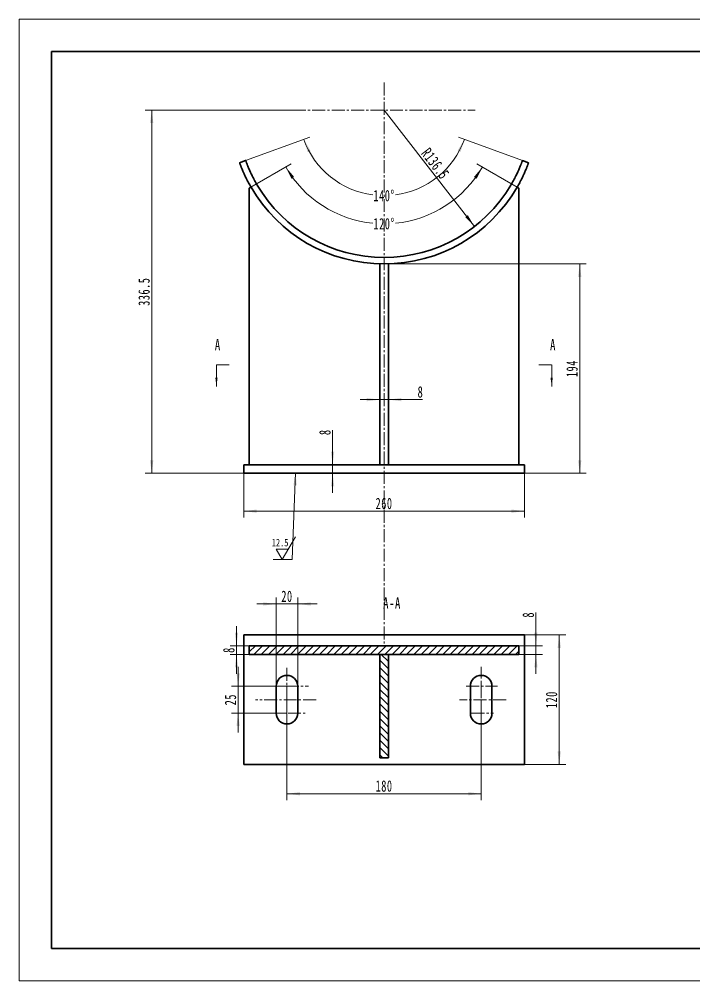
# Model space of a CAD drawing. Header units: millimetres. Extents: x -630 to 1065, y -446 to 446.
# Drawn here: x -630 to -5, y -446 to 446 of the extents above; entities that cross this region are included whole.
import ezdxf

# ---------------------------------------------------------------- set-up
doc = ezdxf.new("R2010")
doc.units = ezdxf.units.MM
doc.linetypes.add('点画线', pattern=[18, 12, -2, 2, -2])
doc.layers.get('0').update_dxf_attribs({"lineweight": 35})
for name, color, linetype, lineweight in [('10', 7, 'Continuous', 18), ('中心线层', 1, '点画线', 18), ('修改图层', 1, 'Continuous', 80), ('剖面线层', 4, 'Continuous', 18), ('尺寸线层', 3, 'Continuous', 18), ('文字图层', 3, 'Continuous', 18), ('粗实线层', 7, 'Continuous', 35), ('细实线层', 7, 'Continuous', 18)]:
    doc.layers.add(name, color=color, linetype=linetype, lineweight=lineweight)
doc.styles.add('宋体', font='')
doc.styles.add('标准', font='', dxfattribs={"width": 0.667})
doc.styles.get('宋体').set_extended_font_data('宋体')
doc.styles.get('标准').set_extended_font_data('宋体')
doc.dimstyles.new('GB_尺寸', dxfattribs={"dimscale": 3, "dimtxt": 3.5, "dimasz": 4, "dimexe": 2, "dimexo": 0, "dimtad": 1, "dimdsep": 46, "dimtxsty": '标准', "dimblk": '_CAXARROW', "dimcen": 0, "dimdle": 6, "dimazin": 2, "dimtfac": 0.707107, "dimtdec": 3, "dimtmove": 2, "dimatfit": 3, "dimfxl": 1, "dimfrac": 2, "dimtolj": 1, "dimtzin": 0, "dimarcsym": 1})
doc.dimstyles.new('标准', dxfattribs={"dimscale": 3, "dimtxt": 3.5, "dimasz": 4, "dimexe": 2, "dimexo": 0, "dimtad": 1, "dimdsep": 46, "dimtxsty": '标准', "dimblk": '_CAXARROW', "dimcen": 0, "dimdle": 6, "dimazin": 2, "dimtfac": 0.707107, "dimtdec": 3, "dimtmove": 2, "dimatfit": 3, "dimfxl": 1, "dimfrac": 2, "dimtolj": 1, "dimtzin": 0, "dimarcsym": 1})

# ---------------------------------------------------------------- blocks, each defined once
blk = doc.blocks.new('$CAXA_FRAME_13B17AC1$')
at = {"layer": '粗实线层'}
for p, q in [((-200, 138.5), (-200, -138.5)), ((200, 138.5), (-200, 138.5)), ((200, -138.5), (200, 138.5)), ((-200, -138.5), (200, -138.5))]:
    blk.add_line(p, q, dxfattribs=at)
at = {"layer": '细实线层'}
for p, q in [((210, 148.5), (-210, 148.5)), ((-210, 148.5), (-210, -148.5)), ((210, -148.5), (210, 148.5)), ((-210, -148.5), (210, -148.5))]:
    blk.add_line(p, q, dxfattribs=at)
blk = doc.blocks.new('ASSORTED_DRAFT1')
at = {"layer": '修改图层'}
blk.add_hatch(color=256, dxfattribs=at).paths.add_polyline_path([(252.47192, 273.527319), (251.94531, 277.527317), (252.99853, 277.527321)], flags=0)
blk = doc.blocks.new('ASSORTED_DRAFT2')
at = {"layer": '修改图层'}
blk.add_hatch(color=256, dxfattribs=at).paths.add_polyline_path([(97.146049, 273.527319), (96.619439, 277.527317), (97.672659, 277.527321)], flags=0)
blk = doc.blocks.new('*X10')
at = {"layer": '尺寸线层', "linetype": 'Continuous'}
for points in [[(-366.38, 334.13), (-360.07, 323.82), (-362.75, 322.48)], [(-217.43, 334.13), (-223.74, 323.82), (-221.05, 322.48)]]:
    blk.add_hatch(color=0, dxfattribs=at).paths.add_polyline_path(points, flags=0)
at = {"layer": '尺寸线层', "color": 0, "linetype": 'Continuous'}
for p, q in [((-420.17, 314.55), (-360.74, 336.18)), ((-163.63, 314.55), (-223.07, 336.18))]:
    blk.add_line(p, q, dxfattribs=at)
for start, end in [(200, 262.421), (277.579, 340)]:
    blk.add_arc((-291.9, 361.23), 79.25, start, end, dxfattribs=at)
at = {"layer": '尺寸线层', "color": 0, "insert": (-291.9, 281.98), "char_height": 10.5, "width": 38.0615, "attachment_point": 5, "line_spacing_factor": 1.15057, "style": '标准'}
blk.add_mtext('\\T1.1;140%%D', dxfattribs=at)
blk = doc.blocks.new('_CAXARROW')
blk.add_hatch(color=0).paths.add_polyline_path([(0, 0), (-1, 0.125), (-1, -0.125)], flags=0)
blk = doc.blocks.new('*X11')
at = {"layer": '尺寸线层', "linetype": 'Continuous'}
for points in [[(-383.08, 308.59), (-375.25, 299.38), (-377.71, 297.67)], [(-200.72, 308.59), (-208.55, 299.38), (-206.09, 297.67)]]:
    blk.add_hatch(color=0, dxfattribs=at).paths.add_polyline_path(points, flags=0)
at = {"layer": '尺寸线层', "color": 0, "linetype": 'Continuous'}
for p, q in [((-415.31, 289.98), (-377.89, 311.59)), ((-168.49, 289.98), (-205.92, 311.59))]:
    blk.add_line(p, q, dxfattribs=at)
for start, end in [(210.00001, 264.30239), (275.69761, 329.99999)]:
    blk.add_arc((-291.9, 361.23), 105.29, start, end, dxfattribs=at)
at = {"layer": '尺寸线层', "color": 0, "insert": (-291.9, 255.95), "char_height": 10.5, "width": 38.0615, "attachment_point": 5, "line_spacing_factor": 1.15057, "style": '标准'}
blk.add_mtext('\\T1.1;120%%D', dxfattribs=at)
blk = doc.blocks.new('*X12')
at = {"layer": '尺寸线层', "linetype": 'Continuous'}
for points in [[(-507.23, 361.23), (-505.73, 349.23), (-508.73, 349.23)], [(-507.23, 24.73), (-505.73, 36.73), (-508.73, 36.73)]]:
    blk.add_hatch(color=0, dxfattribs=at).paths.add_polyline_path(points, flags=0)
at = {"layer": '尺寸线层', "color": 0, "linetype": 'Continuous'}
for p, q in [((-364.31, 361.23), (-513.23, 361.23)), ((-507.23, 361.23), (-507.23, 24.73)), ((-421.9, 24.73), (-513.23, 24.73))]:
    blk.add_line(p, q, dxfattribs=at)
at = {"layer": '尺寸线层', "color": 0, "insert": (-514.29, 192.98), "char_height": 10.5, "width": 51.6616, "attachment_point": 5, "rotation": 90, "line_spacing_factor": 1.15057, "style": '标准'}
blk.add_mtext('\\T1.1;336.5', dxfattribs=at)
blk = doc.blocks.new('*X13')
at = {"layer": '尺寸线层', "linetype": 'Continuous'}
for points in [[(-295.9, 93), (-307.9, 94.5), (-307.9, 91.5)], [(-287.9, 93), (-275.9, 94.5), (-275.9, 91.5)]]:
    blk.add_hatch(color=0, dxfattribs=at).paths.add_polyline_path(points, flags=0)
at = {"layer": '尺寸线层', "color": 0, "linetype": 'Continuous'}
for p, q in [((-287.9, 125.76), (-287.9, 87)), ((-295.9, 99.64), (-295.9, 87)), ((-313.9, 93), (-256.2, 93))]:
    blk.add_line(p, q, dxfattribs=at)
at = {"layer": '尺寸线层', "color": 0, "insert": (-258.2, 100.06), "char_height": 10.5, "width": 21, "attachment_point": 5, "line_spacing_factor": 1.15057, "style": '标准'}
blk.add_mtext('\\T1.1;8', dxfattribs=at)
blk = doc.blocks.new('*X14')
at = {"layer": '尺寸线层', "linetype": 'Continuous'}
for points in [[(-339.58, 32.73), (-338.08, 44.73), (-341.08, 44.73)], [(-339.58, 24.73), (-338.08, 12.73), (-341.08, 12.73)]]:
    blk.add_hatch(color=0, dxfattribs=at).paths.add_polyline_path(points, flags=0)
at = {"layer": '尺寸线层', "color": 0, "linetype": 'Continuous'}
for p, q in [((-339.58, 64.79), (-339.58, 6.73)), ((-348.27, 32.73), (-333.58, 32.73)), ((-291.9, 24.73), (-345.58, 24.73))]:
    blk.add_line(p, q, dxfattribs=at)
at = {"layer": '尺寸线层', "color": 0, "insert": (-346.65, 62.79), "char_height": 10.5, "width": 21, "attachment_point": 5, "rotation": 90, "line_spacing_factor": 1.15057, "style": '标准'}
blk.add_mtext('\\T1.1;8', dxfattribs=at)
blk = doc.blocks.new('*X15')
at = {"layer": '尺寸线层', "linetype": 'Continuous'}
for points in [[(-110.57, 218.73), (-112.07, 206.73), (-109.07, 206.73)], [(-110.57, 24.73), (-112.07, 36.73), (-109.07, 36.73)]]:
    blk.add_hatch(color=0, dxfattribs=at).paths.add_polyline_path(points, flags=0)
at = {"layer": '尺寸线层', "color": 0, "linetype": 'Continuous'}
for p, q in [((-291.9, 218.73), (-104.57, 218.73)), ((-110.57, 24.73), (-110.57, 218.73)), ((-176.99, 24.73), (-104.57, 24.73))]:
    blk.add_line(p, q, dxfattribs=at)
at = {"layer": '尺寸线层', "color": 0, "insert": (-117.66, 121.73), "char_height": 10.5, "width": 29.0782, "attachment_point": 5, "rotation": 90, "line_spacing_factor": 1.15057, "style": '标准'}
blk.add_mtext('\\T1.1;194', dxfattribs=at)
blk = doc.blocks.new('*X20')
at = {"layer": '尺寸线层', "linetype": 'Continuous'}
for points in [[(-391.9, -96.36), (-403.9, -97.86), (-403.9, -94.86)], [(-371.9, -96.36), (-359.9, -97.86), (-359.9, -94.86)]]:
    blk.add_hatch(color=0, dxfattribs=at).paths.add_polyline_path(points, flags=0)
at = {"layer": '尺寸线层', "color": 0, "linetype": 'Continuous'}
for p, q in [((-353.9, -96.36), (-409.9, -96.36)), ((-391.9, -185.03), (-391.9, -90.36)), ((-371.9, -177.53), (-371.9, -90.36))]:
    blk.add_line(p, q, dxfattribs=at)
at = {"layer": '尺寸线层', "color": 0, "insert": (-381.9, -89.29), "char_height": 10.5, "width": 21, "attachment_point": 5, "line_spacing_factor": 1.15057, "style": '标准'}
blk.add_mtext('\\T1.1;20', dxfattribs=at)
blk = doc.blocks.new('*X21')
at = {"layer": '尺寸线层', "linetype": 'Continuous'}
for points in [[(-427.15, -172.53), (-425.65, -160.53), (-428.65, -160.53)], [(-427.15, -197.53), (-425.65, -209.53), (-428.65, -209.53)]]:
    blk.add_hatch(color=0, dxfattribs=at).paths.add_polyline_path(points, flags=0)
at = {"layer": '尺寸线层', "color": 0, "linetype": 'Continuous'}
for p, q in [((-427.15, -154.53), (-427.15, -215.53)), ((-381.9, -172.53), (-433.15, -172.53)), ((-381.9, -197.53), (-433.15, -197.53))]:
    blk.add_line(p, q, dxfattribs=at)
at = {"layer": '尺寸线层', "color": 0, "insert": (-434.21, -185.03), "char_height": 10.5, "width": 21, "attachment_point": 5, "rotation": 90, "line_spacing_factor": 1.15057, "style": '标准'}
blk.add_mtext('\\T1.1;25', dxfattribs=at)
blk = doc.blocks.new('*X22')
at = {"layer": '尺寸线层', "linetype": 'Continuous'}
for points in [[(-428.66, -135.03), (-427.16, -123.03), (-430.16, -123.03)], [(-428.66, -143.03), (-427.16, -155.03), (-430.16, -155.03)]]:
    blk.add_hatch(color=0, dxfattribs=at).paths.add_polyline_path(points, flags=0)
at = {"layer": '尺寸线层', "color": 0, "linetype": 'Continuous'}
for p, q in [((-428.66, -117.03), (-428.66, -161.03)), ((-412.04, -135.03), (-434.66, -135.03)), ((-416.9, -143.03), (-434.66, -143.03))]:
    blk.add_line(p, q, dxfattribs=at)
at = {"layer": '尺寸线层', "color": 0, "insert": (-435.72, -139.03), "char_height": 10.5, "width": 21, "attachment_point": 5, "rotation": 90, "line_spacing_factor": 1.15057, "style": '标准'}
blk.add_mtext('\\T1.1;8', dxfattribs=at)
blk = doc.blocks.new('*X23')
at = {"layer": '尺寸线层', "linetype": 'Continuous'}
for points in [[(-151.19, -135.03), (-149.69, -123.03), (-152.69, -123.03)], [(-151.19, -143.03), (-149.69, -155.03), (-152.69, -155.03)]]:
    blk.add_hatch(color=0, dxfattribs=at).paths.add_polyline_path(points, flags=0)
at = {"layer": '尺寸线层', "color": 0, "linetype": 'Continuous'}
for p, q in [((-151.19, -104.38), (-151.19, -161.03)), ((-182.38, -135.03), (-145.19, -135.03)), ((-166.9, -143.03), (-145.19, -143.03))]:
    blk.add_line(p, q, dxfattribs=at)
at = {"layer": '尺寸线层', "color": 0, "insert": (-158.26, -106.38), "char_height": 10.5, "width": 21, "attachment_point": 5, "rotation": 90, "line_spacing_factor": 1.15057, "style": '标准'}
blk.add_mtext('\\T1.1;8', dxfattribs=at)
blk = doc.blocks.new('*X24')
at = {"layer": '尺寸线层', "linetype": 'Continuous'}
for points in [[(-129.57, -125.03), (-128.07, -137.03), (-131.07, -137.03)], [(-129.57, -245.03), (-128.07, -233.03), (-131.07, -233.03)]]:
    blk.add_hatch(color=0, dxfattribs=at).paths.add_polyline_path(points, flags=0)
at = {"layer": '尺寸线层', "color": 0, "linetype": 'Continuous'}
for p, q in [((-191.21, -125.03), (-123.57, -125.03)), ((-129.57, -125.03), (-129.57, -245.03)), ((-161.9, -245.03), (-123.57, -245.03))]:
    blk.add_line(p, q, dxfattribs=at)
at = {"layer": '尺寸线层', "color": 0, "insert": (-136.67, -185.03), "char_height": 10.5, "width": 28.7652, "attachment_point": 5, "rotation": 90, "line_spacing_factor": 1.15057, "style": '标准'}
blk.add_mtext('\\T1.1;120', dxfattribs=at)
blk = doc.blocks.new('*X25')
at = {"layer": '尺寸线层', "linetype": 'Continuous'}
for points in [[(-381.9, -272.19), (-369.9, -270.69), (-369.9, -273.69)], [(-201.9, -272.19), (-213.9, -270.69), (-213.9, -273.69)]]:
    blk.add_hatch(color=0, dxfattribs=at).paths.add_polyline_path(points, flags=0)
at = {"layer": '尺寸线层', "color": 0, "linetype": 'Continuous'}
for p, q in [((-381.9, -172.53), (-381.9, -278.19)), ((-201.9, -197.53), (-201.9, -278.19)), ((-381.9, -272.19), (-201.9, -272.19))]:
    blk.add_line(p, q, dxfattribs=at)
at = {"layer": '尺寸线层', "color": 0, "insert": (-291.9, -265.1), "char_height": 10.5, "width": 28.7652, "attachment_point": 5, "line_spacing_factor": 1.15057, "style": '标准'}
blk.add_mtext('\\T1.1;180', dxfattribs=at)
blk = doc.blocks.new('*X26')
at = {"layer": '尺寸线层', "linetype": 'Continuous'}
for points in [[(-421.9, -10.33), (-409.9, -8.83), (-409.9, -11.83)], [(-161.9, -10.33), (-173.9, -8.83), (-173.9, -11.83)]]:
    blk.add_hatch(color=0, dxfattribs=at).paths.add_polyline_path(points, flags=0)
at = {"layer": '尺寸线层', "color": 0, "linetype": 'Continuous'}
for p, q in [((-421.9, 28.73), (-421.9, -16.33)), ((-161.9, 28.73), (-161.9, -16.33)), ((-421.9, -10.33), (-161.9, -10.33))]:
    blk.add_line(p, q, dxfattribs=at)
at = {"layer": '尺寸线层', "color": 0, "insert": (-291.9, -3.26), "char_height": 10.5, "width": 30.0172, "attachment_point": 5, "line_spacing_factor": 1.15057, "style": '标准'}
blk.add_mtext('\\T1.1;260', dxfattribs=at)
blk = doc.blocks.new('*X29')
at = {"layer": '10', "linetype": 'Continuous', "lineweight": 18}
blk.add_hatch(color=0, dxfattribs=at).paths.add_polyline_path([(3.92, 80.83), (4.92, 68.78), (1.93, 68.9)], flags=0)
at = {"layer": '10', "color": 0, "linetype": 'Continuous', "lineweight": 18}
for p, q in [((3.92, 80.83), (0.6, 0)), ((0.6, 0), (0, 0)), ((0, 0), (0, 0))]:
    blk.add_line(p, q, dxfattribs=at)
blk = doc.blocks.new('GROUPED_GEOM1')
at = {"layer": '10', "color": 3, "lineweight": 18}
for p, q in [((127.65524, 193.254836), (133.714235, 203.749324)), ((124.823041, 198.160348), (130.487438, 198.160348)), ((127.65524, 193.254836), (124.823041, 198.160348)), ((123.45524, 193.254836), (131.85524, 193.254836)), ((131.85524, 193.254836), (131.85524, 193.254836))]:
    blk.add_line(p, q, dxfattribs=at)
at = {"layer": '10', "color": 4, "linetype": 'Continuous', "lineweight": 13, "insert": (122.81551, 199.351312), "char_height": 3.5, "width": 12.78379888, "attachment_point": 7, "line_spacing_factor": 1.12395, "style": '宋体'}
blk.add_mtext('{\\W0.7;12.5}', dxfattribs=at)
blk = doc.blocks.new('*X34')
at = {"layer": '尺寸线层', "linetype": 'Continuous'}
blk.add_hatch(color=0, dxfattribs=at).paths.add_polyline_path([(-208.11, 253.48), (-216.66, 262.03), (-214.29, 263.87)], flags=0)
at = {"layer": '尺寸线层', "color": 0, "linetype": 'Continuous'}
blk.add_line((-208.11, 253.48), (-291.9, 361.23), dxfattribs=at)
at = {"layer": '尺寸线层', "color": 0, "linetype": 'Continuous', "insert": (-244.4, 311.71), "char_height": 10.5, "width": 63.2271, "attachment_point": 5, "rotation": 307.86991, "line_spacing_factor": 1.15057, "style": '标准'}
blk.add_mtext('\\T1.1;R136.5', dxfattribs=at)

msp = doc.modelspace()

# ---------------------------------------------------------------- hatches: boundary and pattern name
at = {"layer": '剖面线层'}
h = msp.add_hatch(dxfattribs=at)
h.set_pattern_fill('ANSI31', color=256, style=0, pattern_type=0)
h.set_pattern_definition([(45, (0, 0), (-3.367596, 3.367596), [])])
h.paths.add_polyline_path([(-416.902, -135.033), (-166.902, -135.033), (-166.902, -143.033), (-416.902, -143.033)], flags=0)
h = msp.add_hatch(dxfattribs=at)
h.set_pattern_fill('ANSI31', color=256, style=0, pattern_type=0)
h.set_pattern_definition([(134.9544, (0, 0), (-3.370277, -3.364913), [])])
h.paths.add_polyline_path([(-287.902, -143.033), (-287.902, -239.033), (-295.902, -239.033), (-295.902, -143.033)], flags=0)

# ---------------------------------------------------------------- linework, layer by layer
at = {"layer": '10', "color": 3, "linetype": 'Continuous', "lineweight": 18}
for p, q in [((-447.228, 105.279), (-447.228, 125.279)), ((-136.576, 105.279), (-136.576, 125.279))]:
    msp.add_line(p, q, dxfattribs=at)
at = {"layer": '10', "color": 3, "linetype": 'Continuous', "lineweight": 35}
for points in [[(-447.228, 125.279, 0.72, 0.72, 0), (-435.228, 125.279, 0.72, 0.72, 0)], [(-136.576, 125.279, 0.72, 0.72, 0), (-148.576, 125.279, 0.72, 0.72, 0)]]:
    msp.add_lwpolyline(points, format="xyseb", dxfattribs=at)
at = {"layer": '中心线层'}
for p, q in [((-291.902, 386.877), (-291.902, -135.353)), ((-376.402, 361.234), (-207.402, 361.234)), ((-381.902, -221.533), (-381.902, -154.533)), ((-201.902, -183.533), (-201.902, -154.533)), ((-201.902, -215.533), (-201.902, -161.533)), ((-400.902, -172.533), (-361.902, -172.533)), ((-215.902, -172.533), (-186.902, -172.533)), ((-354.902, -185.033), (-410.902, -185.033)), ((-381.902, -215.533), (-381.902, -186.533)), ((-178.902, -185.033), (-221.902, -185.033)), ((-398.902, -197.533), (-363.902, -197.533)), ((-210.902, -197.533), (-190.402, -197.533))]:
    msp.add_line(p, q, dxfattribs=at)
at = {"layer": '粗实线层'}
for p, q in [((-425.808, 312.496), (-420.17, 314.548)), ((-163.634, 314.548), (-157.996, 312.496)), ((-415.311, 289.984), (-416.902, 289.065)), ((-416.902, 289.065), (-416.902, 32.734)), ((-166.902, 289.065), (-168.493, 289.984)), ((-166.902, 32.734), (-166.902, 289.065)), ((-295.902, 218.79), (-295.902, 32.734)), ((-287.902, 218.79), (-287.902, 32.734)), ((-421.902, 32.734), (-421.902, 24.734)), ((-421.902, 32.734), (-161.902, 32.734)), ((-161.902, 32.734), (-161.902, 24.734)), ((-421.902, 24.734), (-161.902, 24.734)), ((-421.902, -125.033), (-421.902, -245.033)), ((-161.902, -125.033), (-421.902, -125.033)), ((-161.902, -245.033), (-161.902, -125.033)), ((-416.902, -143.033), (-416.902, -135.033)), ((-416.902, -135.033), (-166.902, -135.033)), ((-166.902, -135.033), (-166.902, -143.033)), ((-166.902, -143.033), (-416.902, -143.033)), ((-295.902, -239.033), (-295.902, -143.033)), ((-295.902, -143.033), (-287.902, -143.033)), ((-287.902, -143.033), (-287.902, -239.033)), ((-391.902, -172.533), (-391.902, -197.533)), ((-371.902, -197.533), (-371.902, -172.533)), ((-211.902, -172.533), (-211.902, -197.533)), ((-191.902, -197.533), (-191.902, -172.533)), ((-287.902, -239.033), (-295.902, -239.033)), ((-421.902, -245.033), (-161.902, -245.033))]:
    msp.add_line(p, q, dxfattribs=at)
for centre, radius, start, end in [((-291.902, 361.234), 142.5, 210.104183, 329.895817), ((-291.902, 361.234), 136.5, 210.553303, 329.446697), ((-381.902, -172.533), 10, 0, 180), ((-201.902, -172.533), 10, 0, 180), ((-381.902, -197.533), 10, 180, 0), ((-201.902, -197.533), 10, 180, 0)]:
    msp.add_arc(centre, radius, start, end, dxfattribs=at)
for points, knots in [([(-415.181, 289.76), (-415.596, 290.476), (-416.002, 291.19), (-416.794, 292.613), (-417.181, 293.322), (-417.937, 294.735), (-418.306, 295.44), (-418.756, 296.316), (-418.891, 296.579), (-419.024, 296.842), (-419.112, 297.016), (-419.156, 297.104), (-419.375, 297.539), (-419.547, 297.884), (-420.051, 298.907), (-420.373, 299.574), (-420.991, 300.878), (-421.287, 301.515), (-421.712, 302.448), (-421.85, 302.755), (-422.054, 303.209), (-422.12, 303.36), (-422.22, 303.584), (-422.253, 303.658), (-422.318, 303.807), (-422.351, 303.88), (-422.64, 304.54), (-422.881, 305.1), (-423.334, 306.169), (-423.546, 306.677), (-423.941, 307.64), (-424.124, 308.095), (-424.337, 308.629), (-424.379, 308.734), (-424.46, 308.941), (-424.5, 309.043), (-424.617, 309.34), (-424.691, 309.529), (-424.901, 310.072), (-425.027, 310.399), (-425.25, 310.987), (-425.347, 311.246), (-425.473, 311.583), (-425.511, 311.687), (-425.555, 311.806), (-425.563, 311.829), (-425.58, 311.874), (-425.588, 311.896), (-425.612, 311.96), (-425.627, 312.001), (-425.697, 312.191), (-425.738, 312.305), (-425.794, 312.457), (-425.808, 312.496), (-425.808, 312.496)], [0, 0, 0, 0, 1.5706627, 1.5706627, 3.1413255, 3.1413255, 4.7119882, 4.7119882, 5.1046539, 5.3009867, 5.3009867, 5.4973196, 5.4973196, 6.282651, 6.282651, 7.8533137, 7.8533137, 9.4239764, 9.4239764, 10.2093078, 10.2093078, 10.6019735, 10.6019735, 10.7983063, 10.7983063, 10.9946392, 10.9946392, 12.5653019, 12.5653019, 14.1359647, 14.1359647, 15.7066274, 15.7066274, 16.0992931, 16.0992931, 16.4919588, 16.4919588, 17.2772901, 17.2772901, 18.8479529, 18.8479529, 20.4186156, 20.4186156, 21.203947, 21.203947, 21.4002798, 21.4002798, 21.5966127, 21.5966127, 21.9892784, 21.9892784, 23.5599411, 23.5599411, 25.1300016, 25.1300016, 25.1300016, 25.1300016]), ([(-420.17, 314.548), (-420.17, 314.548), (-420.156, 314.51), (-420.101, 314.358), (-420.059, 314.245), (-419.949, 313.945), (-419.88, 313.759), (-419.776, 313.478), (-419.743, 313.391), (-419.708, 313.298), (-419.684, 313.235), (-419.672, 313.202), (-419.611, 313.039), (-419.558, 312.9), (-419.39, 312.457), (-419.264, 312.13), (-418.985, 311.41), (-418.831, 311.019), (-418.577, 310.383), (-418.488, 310.163), (-418.35, 309.821), (-418.303, 309.706), (-418.23, 309.528), (-418.206, 309.469), (-418.157, 309.349), (-418.132, 309.289), (-417.906, 308.742), (-417.693, 308.232), (-417.238, 307.165), (-416.997, 306.608), (-416.485, 305.45), (-416.214, 304.848), (-415.855, 304.068), (-415.782, 303.91), (-415.671, 303.672), (-415.634, 303.592), (-415.56, 303.432), (-415.372, 303.031), (-415.18, 302.626), (-414.711, 301.645), (-414.386, 300.98), (-413.711, 299.627), (-413.361, 298.94), (-412.817, 297.894), (-412.632, 297.543), (-412.397, 297.1), (-412.35, 297.011), (-412.255, 296.834), (-412.208, 296.745), (-412.064, 296.478), (-411.968, 296.3), (-411.485, 295.41), (-410.695, 293.985), (-409.871, 292.559), (-409.45, 291.845)], [0, 0, 0, 0, 1.5713678, 1.5713678, 3.1427357, 3.1427357, 4.7141035, 4.7141035, 5.1069455, 5.3033665, 5.3033665, 5.4997875, 5.4997875, 6.2854714, 6.2854714, 7.8568392, 7.8568392, 9.4282071, 9.4282071, 10.213891, 10.213891, 10.6067329, 10.6067329, 10.8031539, 10.8031539, 10.9995749, 10.9995749, 12.5709428, 12.5709428, 14.1423106, 14.1423106, 15.7136784, 15.7136784, 16.1065204, 16.1065204, 16.3029414, 16.3029414, 16.4993624, 17.2850463, 17.2850463, 18.8564141, 18.8564141, 20.427782, 20.427782, 21.2134659, 21.2134659, 21.4098869, 21.4098869, 21.6063079, 21.6063079, 21.9991498, 21.9991498, 23.5705177, 25.1418855, 25.1418855, 25.1418855, 25.1418855]), ([(-174.354, 291.845), (-173.933, 292.559), (-173.522, 293.27), (-172.719, 294.687), (-172.328, 295.394), (-171.562, 296.803), (-171.189, 297.506), (-170.734, 298.381), (-170.598, 298.643), (-170.463, 298.904), (-170.374, 299.079), (-170.33, 299.166), (-170.108, 299.601), (-169.935, 299.944), (-169.425, 300.965), (-169.1, 301.631), (-168.477, 302.933), (-168.178, 303.57), (-167.75, 304.501), (-167.61, 304.808), (-167.405, 305.262), (-167.338, 305.413), (-167.238, 305.637), (-167.204, 305.711), (-167.139, 305.859), (-167.106, 305.933), (-166.814, 306.592), (-166.571, 307.152), (-166.116, 308.22), (-165.904, 308.728), (-165.507, 309.691), (-165.322, 310.146), (-165.108, 310.68), (-165.067, 310.785), (-164.984, 310.992), (-164.944, 311.094), (-164.827, 311.391), (-164.753, 311.58), (-164.542, 312.123), (-164.417, 312.451), (-164.193, 313.038), (-164.096, 313.298), (-163.97, 313.635), (-163.931, 313.739), (-163.887, 313.857), (-163.879, 313.881), (-163.862, 313.926), (-163.854, 313.948), (-163.83, 314.012), (-163.815, 314.052), (-163.745, 314.243), (-163.704, 314.357), (-163.648, 314.509), (-163.634, 314.548), (-163.634, 314.548)], [0, 0, 0, 0, 1.5714041, 1.5714041, 3.1428082, 3.1428082, 4.7142123, 4.7142123, 5.1070633, 5.3034888, 5.3034888, 5.4999143, 5.4999143, 6.2856163, 6.2856163, 7.8570204, 7.8570204, 9.4284245, 9.4284245, 10.2141266, 10.2141266, 10.6069776, 10.6069776, 10.8034031, 10.8034031, 10.9998286, 10.9998286, 12.5712327, 12.5712327, 14.1426368, 14.1426368, 15.7140409, 15.7140409, 16.1068919, 16.1068919, 16.4997429, 16.4997429, 17.2854449, 17.2854449, 18.856849, 18.856849, 20.4282531, 20.4282531, 21.2139552, 21.2139552, 21.4103807, 21.4103807, 21.6068062, 21.6068062, 21.9996572, 21.9996572, 23.5710613, 23.5710613, 25.1418631, 25.1418631, 25.1418631, 25.1418631]), ([(-157.996, 312.496), (-157.996, 312.496), (-158.01, 312.457), (-158.065, 312.306), (-158.106, 312.193), (-158.216, 311.894), (-158.285, 311.707), (-158.39, 311.427), (-158.422, 311.339), (-158.457, 311.246), (-158.481, 311.183), (-158.493, 311.151), (-158.554, 310.988), (-158.607, 310.848), (-158.775, 310.406), (-158.9, 310.079), (-159.179, 309.359), (-159.332, 308.968), (-159.585, 308.332), (-159.673, 308.112), (-159.811, 307.771), (-159.858, 307.655), (-159.93, 307.478), (-159.955, 307.418), (-160.004, 307.298), (-160.028, 307.238), (-160.253, 306.691), (-160.465, 306.18), (-160.917, 305.113), (-161.157, 304.556), (-161.665, 303.397), (-161.934, 302.795), (-162.29, 302.014), (-162.362, 301.856), (-162.472, 301.617), (-162.509, 301.537), (-162.583, 301.377), (-162.769, 300.976), (-162.959, 300.57), (-163.424, 299.588), (-163.746, 298.921), (-164.414, 297.566), (-164.76, 296.878), (-165.298, 295.829), (-165.48, 295.477), (-165.713, 295.033), (-165.76, 294.944), (-165.853, 294.766), (-165.9, 294.677), (-166.042, 294.409), (-166.137, 294.23), (-166.614, 293.337), (-167.394, 291.907), (-168.208, 290.476), (-168.623, 289.76)], [0, 0, 0, 0, 1.5706265, 1.5706265, 3.141253, 3.141253, 4.7118795, 4.7118795, 5.1045361, 5.3008644, 5.3008644, 5.4971927, 5.4971927, 6.2825059, 6.2825059, 7.8531324, 7.8531324, 9.4237589, 9.4237589, 10.2090722, 10.2090722, 10.6017288, 10.6017288, 10.7980571, 10.7980571, 10.9943854, 10.9943854, 12.5650119, 12.5650119, 14.1356384, 14.1356384, 15.7062649, 15.7062649, 16.0989215, 16.0989215, 16.2952498, 16.2952498, 16.4915781, 17.2768913, 17.2768913, 18.8475178, 18.8475178, 20.4181443, 20.4181443, 21.2034576, 21.2034576, 21.3997859, 21.3997859, 21.5961142, 21.5961142, 21.9887708, 21.9887708, 23.5593973, 25.1300238, 25.1300238, 25.1300238, 25.1300238])]:
    msp.add_open_spline(points, degree=3, knots=knots, dxfattribs=at)

# ---------------------------------------------------------------- block references
at = {"layer": '10', "color": 3, "linetype": 'Continuous', "lineweight": 18}
msp.add_blockref('*X29', (-377.809, -55.266), dxfattribs=at)
at = {"layer": '修改图层', "xscale": 2, "yscale": 2, "zscale": 2}
for name in ['ASSORTED_DRAFT2', 'ASSORTED_DRAFT1']:
    msp.add_blockref(name, (-641.52, -441.776), dxfattribs=at)
at = {"layer": '剖面线层', "xscale": 2, "yscale": 2, "zscale": 2}
msp.add_blockref('GROUPED_GEOM1', (-641.52, -441.776), dxfattribs=at)
at = {"layer": '粗实线层', "xscale": 3, "yscale": 3, "zscale": 3}
msp.add_blockref('$CAXA_FRAME_13B17AC1$', (0, 0), dxfattribs=at)

# ---------------------------------------------------------------- texts
at = {"layer": '文字图层', "char_height": 10.5, "attachment_point": 7, "line_spacing_factor": 1.12395, "style": '标准'}
for s, insert, width in [('\\T1.1;{\\W0.7;A}', (-448.746, 138.591), 9.93687), ('\\T1.1;{\\W0.7;A}', (-138.094, 138.591), 9.93687), ('\\T1.1;{\\W0.7; A-A}', (-298.316, -100.751), 44.78983)]:
    msp.add_mtext(s, dxfattribs=dict(at, insert=insert, width=width))

# ---------------------------------------------------------------- dimensions: what is measured, and where the dimension line sits
at = {"layer": '尺寸线层'}
for base, p1, p2, angle, picture, middle in [((-507.228, 24.734), (-364.309, 361.234), (-421.902, 24.734), 270, '*X12', (-514.294, 192.984)), ((-110.567, 218.734), (-176.988, 24.734), (-291.902, 218.734), 90, '*X15', (-117.663, 121.734)), ((-339.579, 24.734), (-348.274, 32.734), (-291.902, 24.734), 270, '*X14', (-346.646, 62.793)), ((-151.189, -143.033), (-182.379, -135.033), (-166.902, -143.033), 270, '*X23', (-158.256, -106.38)), ((-428.657, -143.033), (-412.043, -135.033), (-416.902, -143.033), 270, '*X22', (-435.723, -139.033)), ((-129.571, -245.033), (-191.207, -125.033), (-161.902, -245.033), 270, '*X24', (-136.667, -185.033)), ((-427.147, -197.533), (-381.902, -172.533), (-381.902, -197.533), 270, '*X21', (-434.213, -185.033))]:
    dim = msp.add_linear_dim(base=base, p1=p1, p2=p2, angle=angle, dimstyle='标准', override={"dimsah": 1, "dimtzin": 0}, dxfattribs=at)
    dim.commit()
    dim.dimension.update_dxf_attribs({"geometry": picture, "text_midpoint": middle, "dimtype": 160})
dim = msp.add_radius_dim(center=(-291.902, 361.234), mpoint=(-208.109, 253.48), dimstyle='GB_尺寸', override={"dimpost": 'R<>', "dimsah": 1, "dimtfill": 1, "dimtzin": 0}, dxfattribs=at)
dim.commit()
dim.dimension.update_dxf_attribs({"geometry": '*X34', "text_midpoint": (-250.005, 307.357)})
for base, line1, line2, picture, middle in [((-291.902, 281.981), ((-425.808, 312.496), (-420.17, 314.548)), ((-163.634, 314.548), (-157.996, 312.496)), '*X10', (-291.902, 281.981)), ((-291.90199, 255.94525), ((-415.31061, 289.98384), (-416.90199, 289.06505)), ((-166.90199, 289.06505), (-168.49337, 289.98384)), '*X11', (-291.90199, 255.94525))]:
    dim = msp.add_angular_dim_2l(base=base, line1=line1, line2=line2, dimstyle='标准', override={"dimtad": 0, "dimtih": 1, "dimtoh": 1, "dimsah": 1, "dimtzin": 0}, dxfattribs=at)
    dim.commit()
    dim.dimension.update_dxf_attribs({"geometry": picture, "text_midpoint": middle, "dimtype": 162})
for base, p1, p2, picture, middle in [((-287.902, 92.996), (-295.902, 99.643), (-287.902, 125.762), '*X13', (-258.196, 100.062)), ((-161.902, -10.325), (-421.902, 28.734), (-161.902, 28.734), '*X26', (-291.902, -3.259)), ((-391.902, -96.356), (-371.902, -177.534), (-391.902, -185.033), '*X20', (-381.902, -89.29)), ((-201.902, -272.194), (-381.902, -172.533), (-201.902, -197.533), '*X25', (-291.902, -265.099))]:
    dim = msp.add_linear_dim(base=base, p1=p1, p2=p2, dimstyle='标准', override={"dimsah": 1, "dimtzin": 0}, dxfattribs=at)
    dim.commit()
    dim.dimension.update_dxf_attribs({"geometry": picture, "text_midpoint": middle, "dimtype": 160})

doc.saveas('drawing.dxf')
